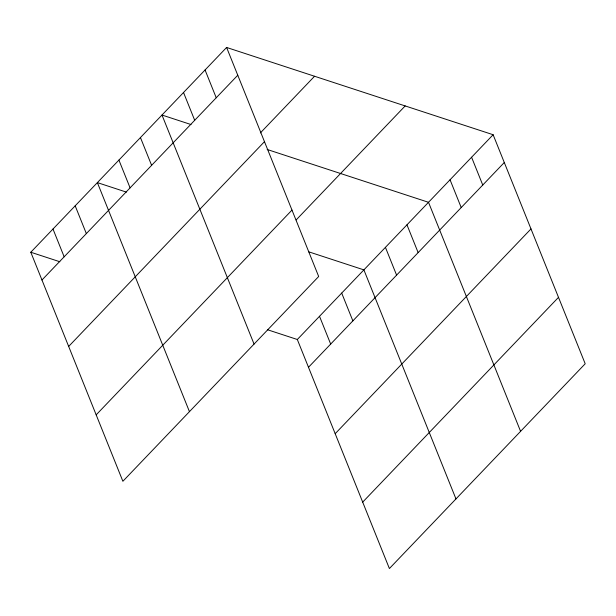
<?xml version="1.0" encoding="UTF-8"?>
<svg xmlns="http://www.w3.org/2000/svg" width="616" height="616" viewBox="0 0 616 616"><rect width="100%" height="100%" fill="white"/><g stroke="black" fill="none" stroke-linecap="round" stroke-linejoin="round"><path stroke-width="0.92" d="M226.603 47.455L318.68 276.499L122.877 481.273L30.8 252.237L226.603 47.455L493.123 134.727L585.2 363.763L389.397 568.545L297.32 339.501L267.413 329.706M41.965 280.01L237.776 75.237M260.383 132.91L314.56 76.253M68.669 346.431L264.472 141.657M96.173 414.861L291.984 210.079M296.173 219.92L405.174 105.929M297.32 339.501L493.123 134.727M308.485 367.282L504.296 162.501M335.189 433.695L530.992 228.921M362.693 502.125L558.504 297.351M191.014 124.54L161.993 115.038L254.061 344.075M267.159 149.472L428.513 202.302L520.582 431.339M126.396 192.115L97.374 182.613L189.451 411.65M308.485 251.736L363.894 269.877L455.971 498.922M30.8 252.237L59.821 261.738M471.587 157.249L482.752 185.031M450.05 179.772L461.215 207.554M406.968 224.825L418.141 252.606M385.431 247.355L396.596 275.129M341.703 293.085L352.868 320.867M319.512 316.293L330.676 344.075M205.066 69.985L216.231 97.759M183.53 92.508L194.695 120.289M140.448 137.561L151.621 165.342M118.911 160.083L130.084 187.865M75.183 205.821L86.348 233.595M52.991 229.029L64.156 256.803"/></g></svg>
